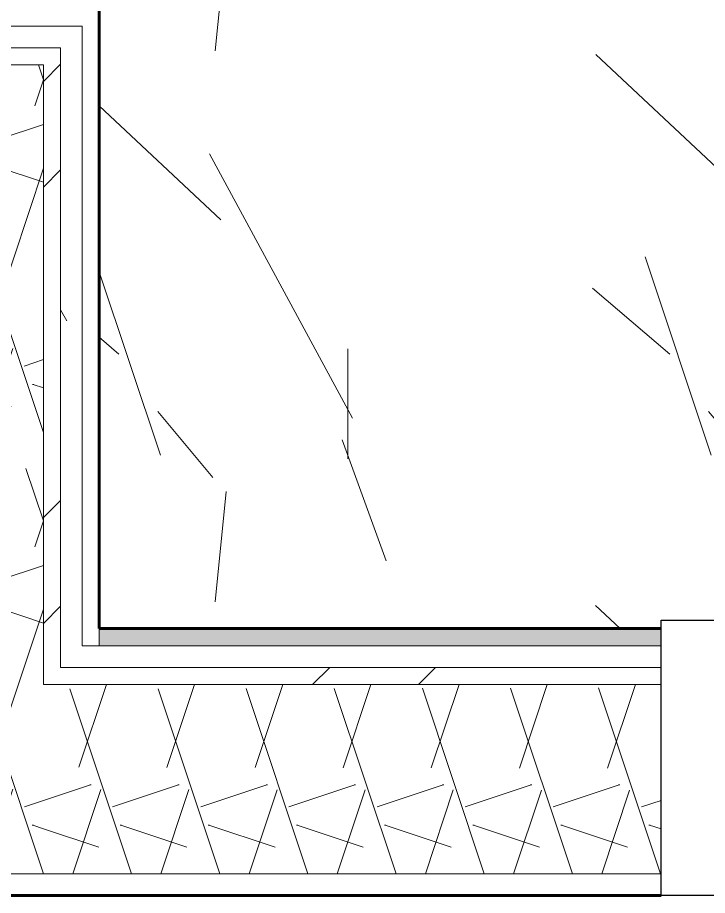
# Model space of a CAD drawing. Header units: inches. Extents: x -4169 to -1846, y 9706 to 12377.
# Drawn here: x -2799.9 to -2779.86, y 10355.41 to 10380.91 of the extents above; entities that cross this region are included whole.
import ezdxf

# ---------------------------------------------------------------- set-up
doc = ezdxf.new("R2010")
doc.units = ezdxf.units.IN
doc.header["$MEASUREMENT"] = 0
for name, color, linetype, lineweight in [('A-CLNG-PATT-1', 252, 'Continuous', 18), ('A-DOOR', 31, 'Continuous', 18), ('A-DOOR-FRAM', 31, 'Continuous', 30), ('A-WALL', 113, 'Continuous', 18), ('A-WALL-PATT-4', 111, 'Continuous', 9), ('I-WALL-2', 2, 'Continuous', 5), ('I-WALL-3', 2, 'Continuous', 60)]:
    doc.layers.add(name, color=color, linetype=linetype, lineweight=lineweight)
pattern_1 = [(0, (0, 0), (20.48, 5.12), [0.845, -14.515, 0.845, -14.515, -81.92]), (0, (0, 0), (20.48, 5.12), [-30.72, 0.845, -29.875, 0.845, -14.515, -35.84]), (0, (0, 0), (20.48, 5.12), [-76.8, 0.845, -9.395, 0.845, -24.755]), (120, (7.68, 2.56), (-14.67405, 15.1762003), [0.845, -14.515, 0.845, -14.515, -81.92]), (120, (7.68, 2.56), (-14.67405, 15.1762003), [-30.72, 0.845, -29.875, 0.845, -14.515, -35.84]), (120, (7.68, 2.56), (-14.67405, 15.1762003), [-76.8, 0.845, -9.395, 0.845, -24.755]), (240, (10.24, 12.8), (-5.80595, -20.2962003), [0.845, -14.515, 0.845, -14.515, -81.92]), (240, (10.24, 12.8), (-5.80595, -20.2962003), [-30.72, 0.845, -29.875, 0.845, -14.515, -35.84]), (240, (10.24, 12.8), (-5.80595, -20.2962003), [-76.8, 0.845, -9.395, 0.845, -24.755])]
pattern_2 = [(45, (0, 0), (-6.335677, 6.335677), []), (45, (0, 9.6), (-6.335677, 6.335677), [])]
pattern_3 = [(161.57, (0.32, 0.32), (-2.560496185, -0.000537386), [0, -18.214, 2.022, 0]), (18.43, (-0.32, 0.32), (-2.560496185, 0.000537386), [0, -18.214, 2.022, 0]), (108.43, (0.32, 0.32), (1.27922091, -6.400876726), [6.07, -14.166]), (71.57, (-0.32, 0.32), (1.27922091, 6.400876726), [6.07, -14.166])]

# ---------------------------------------------------------------- blocks, each defined once
blk = doc.blocks.new('HOLLOW METAL - UNIT DOOR-2160819-ENLARGED RCP - 1ST FLOOR PLAN')
at = {"layer": 'A-DOOR-FRAM'}
for p, q in [((-20, 3.875), (-18, 3.875)), ((-20, -4.125), (-20, 3.875)), ((-18, -4.125), (-20, -4.125))]:
    blk.add_line(p, q, dxfattribs=at)

msp = doc.modelspace()

# ---------------------------------------------------------------- hatches: boundary and pattern name
at = {"layer": 'A-CLNG-PATT-1'}
h = msp.add_hatch(dxfattribs=at)
h.set_pattern_fill('FP_28', color=256, style=0, pattern_type=2)
h.set_pattern_definition([(108.435, (4.16, 0), (-16.000521, 32.0003383), [6.072, -44.525]), (139.399, (2.24, 5.76), (-96.00016541, 79.9998798), [2.95, -144.562]), (136.848, (16, 7.68), (-240.00202852, 223.9982064), [7.018, -343.889]), (109.983, (10.88, 12.48), (-47.99971113, 127.99986808), [3.746, -183.53]), (90, (9.6, 0), (-16, 16), [3.2, -12.8]), (118.443, (9.6, 3.2), (112.0002199, -207.99937941), [8.734, -427.981]), (84.289, (5.44, 10.88), (-16.00092206, -143.99947947), [3.216, -157.582]), (129.806, (5.76, 14.08), (64.00060153, -80.0001644), [2.499, -122.465])])
h.paths.add_polyline_path([(-2797.524, 10363.164), (-2781.199, 10363.164), (-2781.199, 10363.414), (-2779.28, 10363.414), (-2779.28, 10425.389), (-2798.23, 10425.389), (-2798.23, 10381.164), (-2797.524, 10381.164), (-2797.524, 10369.779)], flags=0)
h.paths.add_polyline_path([(-2743.199, 10363.164), (-2743.199, 10363.414), (-2741.199, 10363.414), (-2741.199, 10363.164), (-2740.88, 10363.164), (-2740.88, 10425.389), (-2779.03, 10425.389), (-2779.03, 10363.164), (-2755.099, 10363.164)], flags=0)
h.paths.add_polyline_path([(-2738.674, 10382.414), (-2721.68, 10382.414), (-2721.68, 10425.389), (-2740.63, 10425.389), (-2740.63, 10382.414)], flags=0)
at = {"layer": 'A-WALL-PATT-4'}
h = msp.add_hatch(dxfattribs=at)
h.set_pattern_fill('FP_1', color=256, style=0, pattern_type=2)
h.set_pattern_definition(pattern_1)
h.paths.add_polyline_path([(-2938.024, 10380.664), (-2798.024, 10380.664), (-2798.038, 10381.164), (-3072.999, 10381.164), (-3072.999, 10380.664), (-2938.524, 10380.664)], flags=0)
h = msp.add_hatch(dxfattribs=at)
h.set_pattern_fill('FP_1', color=256, style=0, pattern_type=2)
h.set_pattern_definition(pattern_1)
h.paths.add_polyline_path([(-2798.649, 10380.039), (-2798.671, 10380.664), (-3072.374, 10380.664), (-3072.374, 10380.039), (-2799.149, 10380.039)], flags=0)
h = msp.add_hatch(dxfattribs=at)
h.set_pattern_fill('FP_1', color=256, style=0, pattern_type=2)
h.set_pattern_definition(pattern_1)
h.paths.add_polyline_path([(-2798.23, 10362.039), (-2798.024, 10362.039), (-2798.024, 10380.664), (-2798.649, 10380.664), (-2798.649, 10362.039)], flags=0)
h = msp.add_hatch(dxfattribs=at)
h.set_pattern_fill('FP_26', color=256, style=0, pattern_type=2)
h.set_pattern_definition(pattern_2)
h.paths.add_polyline_path([(-2932.524, 10379.539), (-2799.149, 10379.539), (-2799.163, 10380.039), (-3071.874, 10380.039), (-3071.874, 10379.539), (-2938.024, 10379.539)], flags=0)
h = msp.add_hatch(dxfattribs=at)
h.set_pattern_fill('FP_26', color=256, style=0, pattern_type=2)
h.set_pattern_definition(pattern_2)
h.paths.add_polyline_path([(-2799.149, 10361.539), (-2798.649, 10361.539), (-2798.649, 10380.039), (-2799.149, 10380.039), (-2799.149, 10362.039)], flags=0)
h = msp.add_hatch(dxfattribs=at)
h.set_pattern_fill('FP_2', color=256, style=0, pattern_type=2)
h.set_pattern_definition(pattern_3)
h.paths.add_polyline_path([(-2801.275, 10356.039), (-2799.149, 10356.039), (-2799.149, 10379.539), (-2804.649, 10379.539), (-2804.649, 10356.039)], flags=0)
h = msp.add_hatch(dxfattribs=at)
h.set_pattern_fill('FP_1', color=256, style=0, pattern_type=2)
h.set_pattern_definition(pattern_1)
h.paths.add_polyline_path([(-2781.199, 10362.039), (-2781.199, 10362.664), (-2798.024, 10362.664), (-2798.024, 10362.039), (-2788.865, 10362.039)], flags=0)
h.paths.add_polyline_path([(-2740.299, 10362.039), (-2739.799, 10362.039), (-2739.799, 10362.664), (-2741.199, 10362.664), (-2741.199, 10362.039), (-2740.88, 10362.039)], flags=0)
h = msp.add_hatch(dxfattribs=at)
h.set_pattern_fill('FP_26', color=256, style=0, pattern_type=2)
h.set_pattern_definition(pattern_2)
h.paths.add_polyline_path([(-2798.649, 10361.539), (-2781.199, 10361.539), (-2781.199, 10362.039), (-2798.649, 10362.039)], flags=0)
h.paths.add_polyline_path([(-2740.88, 10361.539), (-2739.174, 10361.539), (-2739.174, 10362.039), (-2741.199, 10362.039), (-2741.199, 10361.539)], flags=0)
h = msp.add_hatch(dxfattribs=at)
h.set_pattern_fill('FP_2', color=256, style=0, pattern_type=2)
h.set_pattern_definition(pattern_3)
h.paths.add_polyline_path([(-2781.199, 10356.039), (-2781.199, 10361.539), (-2799.149, 10361.539), (-2799.149, 10356.039), (-2788.865, 10356.039)], flags=0)
h.paths.add_polyline_path([(-2740.299, 10356.039), (-2738.674, 10356.039), (-2738.674, 10361.539), (-2741.199, 10361.539), (-2741.199, 10356.039)], flags=0)
at = {"layer": 'I-WALL-2'}
h = msp.add_hatch(color=256, dxfattribs=at)
h.paths.add_polyline_path([(-2788.865, 10362.664), (-2781.199, 10362.664), (-2781.199, 10363.164), (-2797.524, 10363.164), (-2797.509, 10362.664)], flags=0)
h.paths.add_polyline_path([(-2740.299, 10362.664), (-2740.299, 10363.164), (-2741.199, 10363.164), (-2741.199, 10362.664), (-2740.88, 10362.664)], flags=0)

# ---------------------------------------------------------------- linework, layer by layer
at = {"layer": 'A-WALL'}
for p, q in [((-2798.024, 10380.664), (-3072.999, 10380.664)), ((-2798.024, 10362.664), (-2798.024, 10380.664)), ((-2798.649, 10380.039), (-3072.374, 10380.039)), ((-2798.649, 10362.039), (-2798.649, 10380.039)), ((-2799.149, 10379.539), (-3071.874, 10379.539)), ((-2799.149, 10361.539), (-2799.149, 10379.539)), ((-2797.524, 10362.664), (-2797.524, 10363.164)), ((-2798.024, 10362.664), (-2781.199, 10362.664)), ((-2798.649, 10362.039), (-2781.199, 10362.039)), ((-2799.149, 10361.539), (-2781.199, 10361.539)), ((-2804.649, 10356.039), (-2781.199, 10356.039))]:
    msp.add_line(p, q, dxfattribs=at)
at = {"layer": 'I-WALL-3'}
for p, q in [((-2797.524, 10381.164), (-2797.524, 10363.164)), ((-2797.524, 10363.164), (-2781.199, 10363.164)), ((-2781.199, 10355.414), (-2805.274, 10355.414))]:
    msp.add_line(p, q, dxfattribs=at)

# ---------------------------------------------------------------- block references
at = {"layer": 'A-DOOR'}
msp.add_blockref('HOLLOW METAL - UNIT DOOR-2160819-ENLARGED RCP - 1ST FLOOR PLAN', (-2761.199, 10359.539), dxfattribs=at)

doc.saveas('drawing.dxf')
